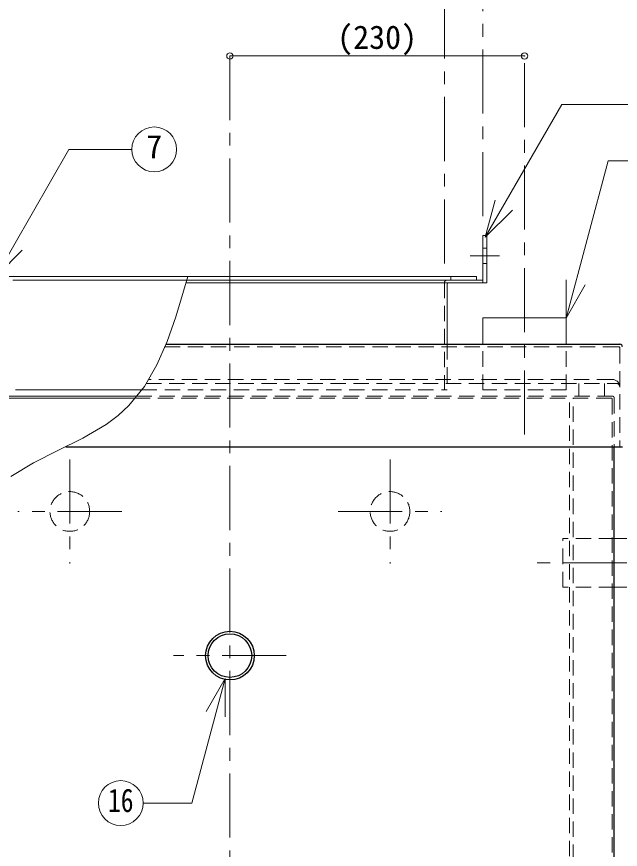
# Model space of a CAD drawing. Units: millimetres at full size, sheet at 1:10; details may follow other scales. Extents: x -2123 to 1927, y -1358 to 1452.
# Drawn here: x -1664 to -1193, y -480 to 170 of the extents above; entities that cross this region are included whole.
import ezdxf
from ezdxf.enums import TextEntityAlignment as Align

# ---------------------------------------------------------------- set-up
doc = ezdxf.new("R2010")
doc.units = ezdxf.units.MM
doc.header["$LTSCALE"] = 10
doc.header["$PDMODE"] = 32
doc.header["$PDSIZE"] = 5
doc.linetypes.add('CHAIN1', pattern=[8, 5, -1, 1, -1])
doc.linetypes.add('DASHED1', pattern=[1.8, 1.2, -0.6])
doc.layers.add('0-0', color=7, linetype='Continuous', lineweight=18)
doc.styles.add('ＭＳ ゴシック', font='')
doc.styles.get('ＭＳ ゴシック').set_extended_font_data('MS Gothic')

msp = doc.modelspace()

# ---------------------------------------------------------------- linework, layer by layer
at = {"layer": '0-0', "color": 4, "linetype": 'CHAIN1', "lineweight": 9}
for p, q in [((-1300.3, 14.41), (-1300.3, 239.41)), ((-1330.3, -22.59), (-1330.3, 189.41)), ((-1497.8, 139.41), (-1497.8, -1068.09)), ((-1267.8, -156.09), (-1267.8, 139.41)), ((-1310.3, -16.59), (-1287.3, -16.59)), ((-1622.8, -175.59), (-1622.8, -256.59)), ((-1372.8, -175.59), (-1372.8, -256.59)), ((-1582.3, -216.09), (-1663.3, -216.09)), ((-1413.3, -216.09), (-1332.3, -216.09)), ((-947.8, -256.09), (-1262.8, -256.09)), ((-1453.8, -328.59), (-1541.8, -328.59))]:
    msp.add_line(p, q, dxfattribs=at)
at = {"layer": '0-0', "color": 4, "lineweight": 9}
for p, q in [((-1267.8, 139.41), (-1497.8, 139.41)), ((-1297.3, -0.59), (-1300.3, -0.59)), ((-1300.3, -0.59), (-1300.3, -35.59)), ((-1297.3, -0.59), (-1297.3, -37.59)), ((-1530.78, -32.59), (-1670.3, -32.59)), ((-1667.3, -35.59), (-1531.62, -35.59)), ((-1328.3, -38.59), (-1328.3, -85.59)), ((-1300.3, -37.59), (-1297.3, -37.59)), ((-1300.3, -85.59), (-1300.3, -65.09)), ((-1762.8, -126.09), (-1570.77, -126.09)), ((-1571.98, -127.59), (-1762.8, -127.59))]:
    msp.add_line(p, q, dxfattribs=at)
at = {"layer": '0-0'}
for p, q in [((-1235.37, -65.21), (-1202.48, 57.54)), ((-1155.89, 57.54), (-1202.48, 57.54)), ((-1298.45, -2.1), (-1290.68, 26.88)), ((-1298.45, -2.1), (-1277.23, 19.12)), ((-1681.1, -33.4), (-1659.89, -12.18)), ((-1300.3, -37.59), (-1532.19, -37.59)), ((-1531.62, -35.59), (-1300.3, -35.59)), ((-1305.3, -32.59), (-1530.78, -32.59)), ((-1305.3, -32.59), (-1305.3, -35.59)), ((-1300.3, -35.59), (-1300.3, -37.59)), ((-1235.37, -65.21), (-1235.37, -35.21)), ((-1235.37, -65.21), (-1220.37, -39.23)), ((-1566.74, -121.09), (-1665.3, -121.09)), ((-1187.8, -237.09), (-1197.8, -237.09)), ((-1187.8, -275.09), (-1197.8, -275.09)), ((-1501.47, -346.35), (-1516.47, -372.33)), ((-1501.47, -346.35), (-1501.47, -376.35))]:
    msp.add_line(p, q, dxfattribs=at)
at = {"layer": '0-0', "color": 4, "linetype": 'DASHED1', "lineweight": 9}
for p, q in [((-1300.3, -10.59), (-1297.3, -10.59)), ((-1300.3, -22.59), (-1297.3, -22.59)), ((-1330.3, -37.59), (-1330.3, -121.09)), ((-1325.3, -32.59), (-1325.3, -35.59)), ((-1328.3, -85.59), (-1328.3, -121.09)), ((-1300.3, -121.09), (-1300.3, -85.59)), ((-1235.3, -121.09), (-1235.3, -85.59)), ((-1225.3, -126.09), (-1225.3, -116.09)), ((-1566.74, -121.09), (-1328.3, -121.09)), ((-1235.3, -121.09), (-1300.3, -121.09)), ((-1197.8, -237.09), (-1237.8, -237.09)), ((-1237.8, -275.09), (-1237.8, -237.09)), ((-1197.8, -275.09), (-1237.8, -275.09))]:
    msp.add_line(p, q, dxfattribs=at)
at = {"layer": '0-0', "linetype": 'DASHED1'}
for p, q in [((-1548.61, -87.59), (-1194.3, -87.59)), ((-1193.3, -88.59), (-1193.3, -165.59)), ((-1563.23, -116.09), (-1196.3, -116.09)), ((-1199.3, -113.09), (-1561.48, -113.09)), ((-1205.3, -126.09), (-1205.3, -116.09)), ((-1571.98, -127.59), (-1200.05, -127.59)), ((-1570.77, -126.09), (-1199.3, -126.09)), ((-1232.8, -953.09), (-1232.8, -126.09)), ((-1229.8, -956.09), (-1229.8, -127.59)), ((-1199.3, -128.34), (-1199.3, -987.84)), ((-1197.8, -127.59), (-1197.8, -165.59))]:
    msp.add_line(p, q, dxfattribs=at)
at = {"layer": '0-0', "color": 5, "lineweight": 25}
for p, q in [((-1547.73, -85.59), (-1193.3, -85.59)), ((-1626.01, -165.59), (-1191.3, -165.59)), ((-1197.8, -988.59), (-1197.8, -165.59))]:
    msp.add_line(p, q, dxfattribs=at)
at = {"layer": '0-0'}
for points in [[(-1298.45, -2.1), (-1238.63, 101.51), (-1142.59, 101.51)], [(-1681.1, -33.4), (-1623.43, 66.49), (-1574.38, 66.49)], [(-1530.78, -32.59), (-1534.07, -44.26), (-1540.03, -64.16), (-1546.78, -83.42), (-1554.8, -101.65), (-1564.6, -118.45), (-1576.68, -133.41), (-1584.92, -141.09), (-1594.46, -148.2), (-1612.72, -158.95), (-1632.09, -168.63), (-1651.22, -178.23), (-1668.75, -188.76)], [(-1501.47, -346.35), (-1527.55, -443.69), (-1565.5, -443.69)]]:
    msp.add_lwpolyline(points, dxfattribs=at)
at = {"layer": '0-0', "color": 4, "lineweight": 9}
msp.add_lwpolyline([(-1235.3, -85.59), (-1235.3, -65.09), (-1300.3, -65.09)], dxfattribs=at)
at = {"layer": '0-0'}
for centre in [(-1556.88, 66.49), (-1583, -443.69)]:
    msp.add_circle(centre, 17.5, dxfattribs=at)
at = {"layer": '0-0', "color": 4, "linetype": 'DASHED1', "lineweight": 9}
for centre in [(-1622.8, -216.09), (-1372.8, -216.09)]:
    msp.add_circle(centre, 15.5, dxfattribs=at)
at = {"layer": '0-0', "color": 5, "lineweight": 25}
for radius in [19, 17]:
    msp.add_circle((-1497.8, -328.59), radius, dxfattribs=at)
at = {"layer": '0-0', "color": 4, "linetype": 'DASHED1', "lineweight": 9}
msp.add_arc((-1328.3, -37.59), 2, 90, 180, dxfattribs=at)
at = {"layer": '0-0', "color": 4, "lineweight": 9}
msp.add_arc((-1327.3, -38.59), 1, 90, 180, dxfattribs=at)
at = {"layer": '0-0', "linetype": 'DASHED1'}
for centre, radius in [((-1194.3, -88.59), 1), ((-1199.3, -119.09), 6), ((-1196.3, -119.09), 3), ((-1200.05, -128.34), 0.75), ((-1199.3, -127.59), 1.5)]:
    msp.add_arc(centre, radius, 0, 90, dxfattribs=at)
at = {"layer": '0-0', "color": 5, "lineweight": 25}
msp.add_arc((-1193.3, -87.59), 2, 0, 90, dxfattribs=at)
at = {"layer": '0-0', "color": 1}
for p in [(-1497.8, 139.41), (-1267.8, 139.41)]:
    msp.add_point(p, dxfattribs=at)

# ---------------------------------------------------------------- texts
at = {"layer": '0-0', "style": 'ＭＳ ゴシック'}
for s, p in [('(230)', (-1414.05, 139.41)), ('7', (-1563.13, 53.99))]:
    msp.add_text(s, height=18.33, dxfattribs=at).set_placement(p, align=Align.BOTTOM_LEFT)
at = {"layer": '0-0', "style": 'ＭＳ ゴシック', "width": 0.8}
msp.add_text('16', height=18.33, dxfattribs=at).set_placement((-1593, -456.19), align=Align.BOTTOM_LEFT)

doc.saveas('drawing.dxf')
